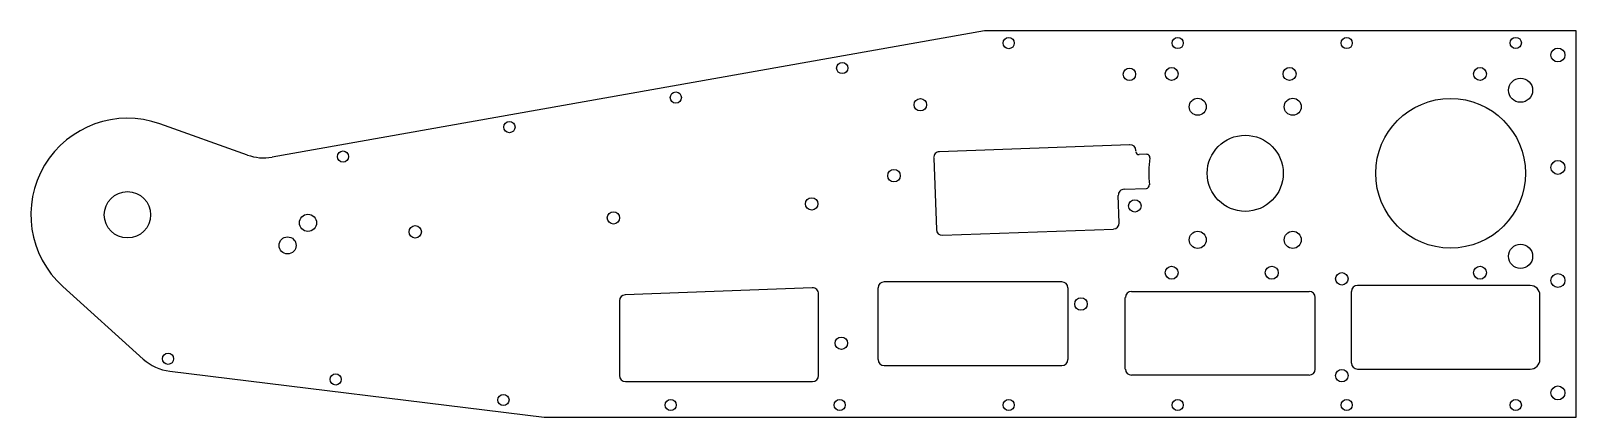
# Model space of a CAD drawing. Header units: inches. Extents: x -1 to 15, y -2.1 to 1.9.
import ezdxf

# ---------------------------------------------------------------- set-up
doc = ezdxf.new("R2010")
doc.units = ezdxf.units.IN
doc.header["$MEASUREMENT"] = 0

msp = doc.modelspace()

# ---------------------------------------------------------------- linework, layer by layer
at = {"linetype": 'Continuous', "lineweight": 25}
for p, q in [((8.875, 1.905), (1.497, 0.597)), ((15, 1.905), (8.875, 1.905)), ((15, -2.095), (15, 1.905)), ((1.242, 0.619), (0.336, 0.942)), ((10.377, 0.726), (8.408, 0.653)), ((10.443, 0.654), (10.442, 0.666)), ((8.348, 0.588), (8.376, -0.152)), ((10.555, 0.627), (10.475, 0.624)), ((10.27, -0.082), (10.259, 0.2)), ((10.32, 0.265), (10.551, 0.274)), ((8.44, -0.212), (10.21, -0.147)), ((-0.67, -0.742), (0.163, -1.494)), ((7.091, -0.756), (5.154, -0.828)), ((7.772, -1.498), (7.772, -0.757)), ((9.676, -0.694), (7.835, -0.694)), ((9.739, -1.498), (9.739, -0.757)), ((10.395, -0.794), (12.237, -0.794)), ((12.674, -1.535), (12.674, -0.794)), ((14.525, -0.732), (12.737, -0.732)), ((5.094, -0.891), (5.094, -1.664)), ((7.156, -1.664), (7.156, -0.819)), ((10.332, -1.598), (10.332, -0.857)), ((12.299, -1.598), (12.299, -0.857)), ((14.625, -1.498), (14.625, -0.832)), ((7.835, -1.56), (9.676, -1.56)), ((12.737, -1.598), (14.525, -1.598)), ((0.437, -1.619), (4.313, -2.095)), ((5.156, -1.726), (7.094, -1.726)), ((12.237, -1.66), (10.395, -1.66)), ((4.313, -2.095), (15, -2.095))]:
    msp.add_line(p, q, dxfattribs=at)
for centre, radius in [((9.125, 1.778), 0.058), ((10.875, 1.779), 0.058), ((12.625, 1.779), 0.058), ((14.375, 1.78), 0.058), ((14.812, 1.655), 0.072), ((7.401, 1.52), 0.058), ((10.375, 1.455), 0.0643), ((10.812, 1.459), 0.0669), ((12.033, 1.459), 0.0669), ((14.005, 1.459), 0.0669), ((14.425, 1.29), 0.125), ((5.678, 1.214), 0.058), ((8.21, 1.14), 0.0642), ((11.082, 1.119), 0.0886), ((12.066, 1.119), 0.0886), ((13.7, 0.43), 0.775), ((3.955, 0.908), 0.058), ((11.574, 0.43), 0.394), ((2.232, 0.603), 0.058), ((14.812, 0.491), 0.072), ((7.937, 0.405), 0.0642), ((0, 0), 0.24), ((7.085, 0.113), 0.0642), ((1.869, -0.083), 0.0886), ((5.032, -0.032), 0.0642), ((10.431, 0.092), 0.0642), ((2.98, -0.176), 0.0642), ((1.658, -0.317), 0.0886), ((11.082, -0.259), 0.0886), ((12.066, -0.259), 0.0886), ((14.425, -0.43), 0.125), ((10.812, -0.6), 0.0669), ((11.849, -0.6), 0.0669), ((12.574, -0.663), 0.0642), ((14.005, -0.6), 0.0669), ((14.812, -0.681), 0.072), ((9.873, -0.924), 0.0642), ((7.392, -1.33), 0.0643), ((0.42, -1.491), 0.058), ((2.156, -1.705), 0.058), ((12.574, -1.666), 0.0643), ((3.893, -1.918), 0.058), ((5.625, -1.97), 0.058), ((7.375, -1.97), 0.058), ((9.125, -1.97), 0.058), ((10.875, -1.97), 0.058), ((12.625, -1.97), 0.058), ((14.375, -1.97), 0.058), ((14.812, -1.845), 0.072)]:
    msp.add_circle(centre, radius, dxfattribs=at)
for centre, radius, start, end in [((0, 0), 1, 70.3736, 227.9307), ((8.41, 0.591), 0.0625, 92.1268, 182.1268), ((10.38, 0.664), 0.0625, 2.1268, 92.1268), ((10.474, 0.655), 0.0313, 182.1268, 272.1268), ((1.41, 1.09), 0.5, 250.3736, 280.05), ((10.556, 0.595), 0.0313, 350.7658, 92.1268), ((11.574, 0.43), 1, 170.7658, 186.9529), ((10.322, 0.203), 0.0625, 92.1268, 182.1268), ((10.55, 0.305), 0.0312, 272.1268, 6.9529), ((8.438, -0.15), 0.0625, 182.1268, 272.1268), ((10.207, -0.084), 0.0625, 272.1268, 2.1268), ((7.094, -0.819), 0.0625, 0, 92.1268), ((7.835, -0.757), 0.0625, 90, 180), ((9.676, -0.757), 0.0625, 0, 90), ((10.395, -0.857), 0.0625, 90, 180), ((12.237, -0.857), 0.0625, 0, 90), ((12.737, -0.794), 0.0625, 90, 180), ((14.525, -0.832), 0.1, 0, 90), ((5.156, -0.891), 0.0625, 92.1268, 180), ((0.498, -1.123), 0.5, 227.9307, 263), ((7.835, -1.498), 0.0625, 180, 270), ((9.676, -1.498), 0.0625, 270, 0), ((10.395, -1.598), 0.0625, 180, 270), ((12.237, -1.598), 0.0625, 270, 0), ((12.737, -1.535), 0.0625, 180, 270), ((14.525, -1.498), 0.1, 270, 0), ((5.156, -1.664), 0.0625, 180, 270), ((7.094, -1.664), 0.0625, 270, 0)]:
    msp.add_arc(centre, radius, start, end, dxfattribs=at)

doc.saveas('drawing.dxf')
